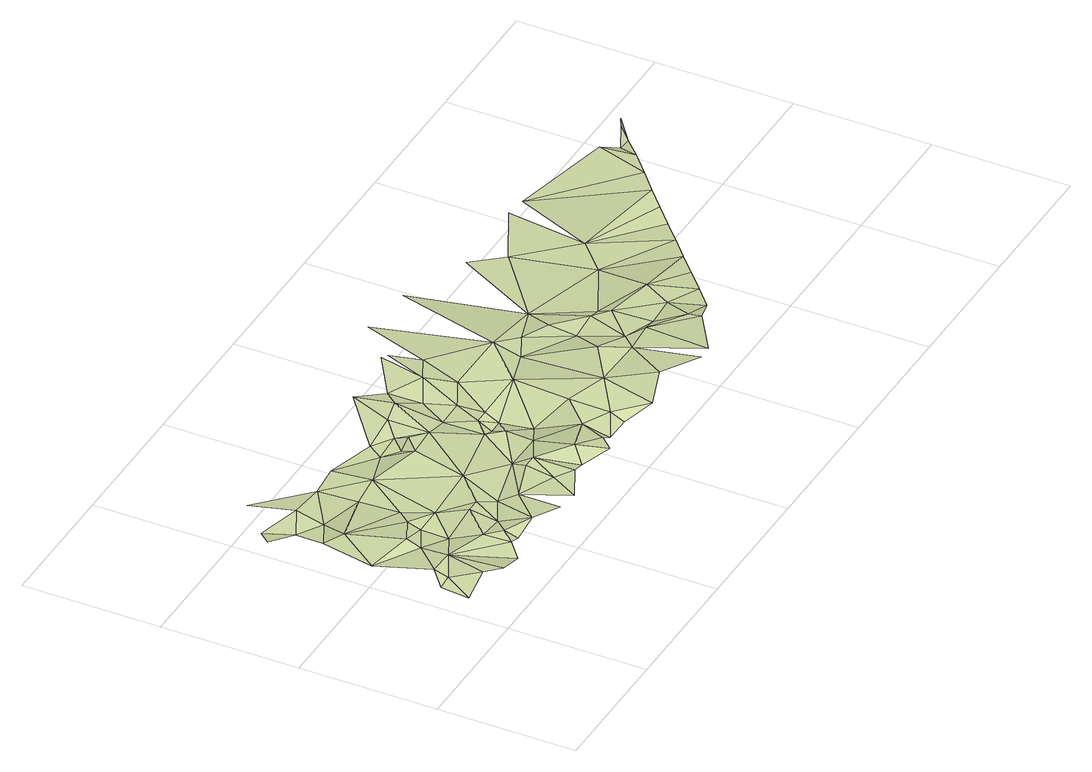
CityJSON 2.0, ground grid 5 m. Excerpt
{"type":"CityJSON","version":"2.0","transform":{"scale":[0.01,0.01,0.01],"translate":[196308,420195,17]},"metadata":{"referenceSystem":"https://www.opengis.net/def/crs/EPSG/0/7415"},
"CityObjects":{
"landuse1":{"type":"LandUse","attributes":{"3df_class":"Terrain","bgt_fysiekvoorkomen":"erf","bgt_status":"bestaand","identificatienamespace":"NL.IMGeo","onbegroeidterreindeeloptalud":"false","relatievehoogteligging":0,"aantal_punten":0},"geometry":[{"type":"MultiSurface","lod":"1","boundaries":[[[0,1,2]],[[3,0,2]],[[4,1,0]],[[4,0,5]],[[5,0,3]],[[6,4,7]],[[8,5,3]],[[5,7,4]],[[8,9,5]],[[6,7,10]],[[11,12,6]],[[11,6,10]],[[13,14,15]],[[16,5,9]],[[7,5,17]],[[18,14,12]],[[18,12,11]],[[7,19,10]],[[5,16,20]],[[21,15,14]],[[20,17,5]],[[11,10,22]],[[17,19,7]],[[18,21,14]],[[19,22,10]],[[16,23,20]],[[24,23,16]],[[11,22,25]],[[11,26,18]],[[27,19,17]],[[28,17,20]],[[23,29,20]],[[22,19,27]],[[26,11,25]],[[24,30,23]],[[31,21,18]],[[28,27,17]],[[22,27,25]],[[29,28,20]],[[31,32,21]],[[30,29,23]],[[31,18,26]],[[33,28,29]],[[28,33,27]],[[30,34,29]],[[25,27,35]],[[26,25,35]],[[34,33,29]],[[26,35,31]],[[36,37,30]],[[37,34,30]],[[33,38,27]],[[27,38,35]],[[31,35,39]],[[34,38,33]],[[37,40,34]],[[41,39,35]],[[42,37,43]],[[34,40,38]],[[38,44,35]],[[42,45,37]],[[44,41,35]],[[45,40,37]],[[46,42,43]],[[41,47,39]],[[44,38,48]],[[41,44,49]],[[50,45,42]],[[50,42,46]],[[50,40,45]],[[40,51,38]],[[49,52,41]],[[49,44,53]],[[41,52,47]],[[50,46,54]],[[51,48,38]],[[49,53,52]],[[48,53,44]],[[55,50,54]],[[50,56,40]],[[53,48,52]],[[52,57,47]],[[55,54,58]],[[56,50,55]],[[52,48,57]],[[40,59,51]],[[59,40,56]],[[60,47,57]],[[48,61,57]],[[55,58,62]],[[63,48,51]],[[63,61,48]],[[59,64,51]],[[65,56,55]],[[63,51,66]],[[64,66,51]],[[57,61,60]],[[65,55,62]],[[59,56,67]],[[64,59,68]],[[61,63,69]],[[66,64,68]],[[60,61,70]],[[67,56,65]],[[68,59,67]],[[63,66,71]],[[65,62,72]],[[70,61,69]],[[73,66,68]],[[63,71,69]],[[71,66,73]],[[65,72,74]],[[70,69,75]],[[74,72,76]],[[67,65,77]],[[71,75,69]],[[73,78,71]],[[73,68,79]],[[79,68,67]],[[65,74,77]],[[75,80,70]],[[78,75,71]],[[74,76,81]],[[67,77,79]],[[73,79,78]],[[82,77,74]],[[78,83,75]],[[82,74,81]],[[75,83,84]],[[77,82,79]],[[79,85,78]],[[86,82,81]],[[78,85,83]],[[87,79,82]],[[87,85,79]],[[83,85,88]],[[89,82,86]],[[87,82,90]],[[89,86,91]],[[82,89,90]],[[87,92,85]],[[93,87,90]],[[93,92,87]],[[90,89,94]],[[89,95,96]],[[92,97,85]],[[90,94,93]],[[93,98,92]],[[96,94,89]],[[95,99,96]],[[98,97,92]],[[97,100,85]],[[93,94,101]],[[93,101,98]],[[94,96,102]],[[103,94,102]],[[102,96,104]],[[94,103,101]],[[98,101,97]],[[96,99,104]],[[101,105,97]],[[105,101,103]],[[106,102,104]],[[104,99,107]],[[106,103,102]],[[107,106,104]],[[105,103,108]],[[108,103,106]],[[105,109,97]],[[110,106,107]],[[106,110,108]],[[108,109,105]],[[111,97,112]],[[97,109,112]],[[113,108,110]],[[108,114,109]],[[113,114,108]],[[109,115,112]],[[109,114,116]],[[109,116,115]],[[112,115,117]],[[115,116,118]],[[118,119,115]],[[115,120,121]],[[115,119,120]],[[120,122,121]],[[121,122,123]],[[123,122,124]],[[124,125,123]],[[124,126,125]],[[125,126,127]],[[126,128,127]]]}]}
},
"vertices":[
[122,278,112],[72,278,103],[72,178,94],[172,178,133],[122,328,127],[222,328,121],[72,528,107],[222,428,116],[222,128,134],[322,128,108],[222,478,135],[172,678,121],[122,728,100],[22,878,120],[122,828,101],[72,928,106],[372,178,124],[322,378,104],[222,778,93],[322,478,107],[372,278,121],[222,878,118],[322,528,122],[422,228,123],[422,178,108],[372,578,112],[372,728,105],[422,478,110],[472,378,125],[472,278,110],[522,178,127],[372,878,96],[172,1028,121],[522,378,123],[572,328,109],[472,728,127],[622,128,121],[622,278,120],[622,478,129],[472,878,115],[772,378,113],[622,778,104],[772,228,108],[722,128,102],[672,678,131],[772,328,124],[822,178,123],[655,832,110],[772,678,140],[672,728,112],[822,328,124],[872,528,117],[722,778,116],[722,728,136],[872,178,110],[922,228,143],[922,378,110],[772,828,140],[972,128,128],[922,478,116],[822,978,150],[822,828,177],[1022,178,124],[872,678,115],[922,528,98],[1072,278,113],[922,578,122],[1022,428,76],[972,528,98],[922,778,126],[872,878,166],[972,678,119],[1072,178,91],[972,578,125],[1172,228,113],[1022,828,150],[1172,178,90],[1172,378,116],[1072,728,130],[1172,578,128],[1022,978,179],[1272,128,117],[1322,328,119],[1122,878,139],[1072,978,155],[1322,728,129],[1422,178,128],[1322,628,104],[1222,1128,124],[1522,328,112],[1472,428,116],[1522,78,155],[1422,678,102],[1522,528,92],[1572,378,107],[1572,78,158],[1622,328,128],[1572,728,82],[1522,628,103],[1722,178,157],[1472,1128,89],[1622,528,107],[1672,328,118],[1672,478,113],[1722,228,150],[1672,528,94],[1772,328,130],[1819,209,127],[1822,428,138],[1872,628,97],[1893,275,124],[1722,1028,93],[1822,928,84],[1968,342,120],[2042,408,114],[1972,728,105],[2117,474,109],[2022,1028,97],[2192,541,104],[2266,607,102],[2341,674,100],[2120,1028,79],[2415,740,101],[2470,928,105],[2490,807,99],[2520,878,85],[2564,873,87],[2620,928,90],[2639,939,107]
]}
